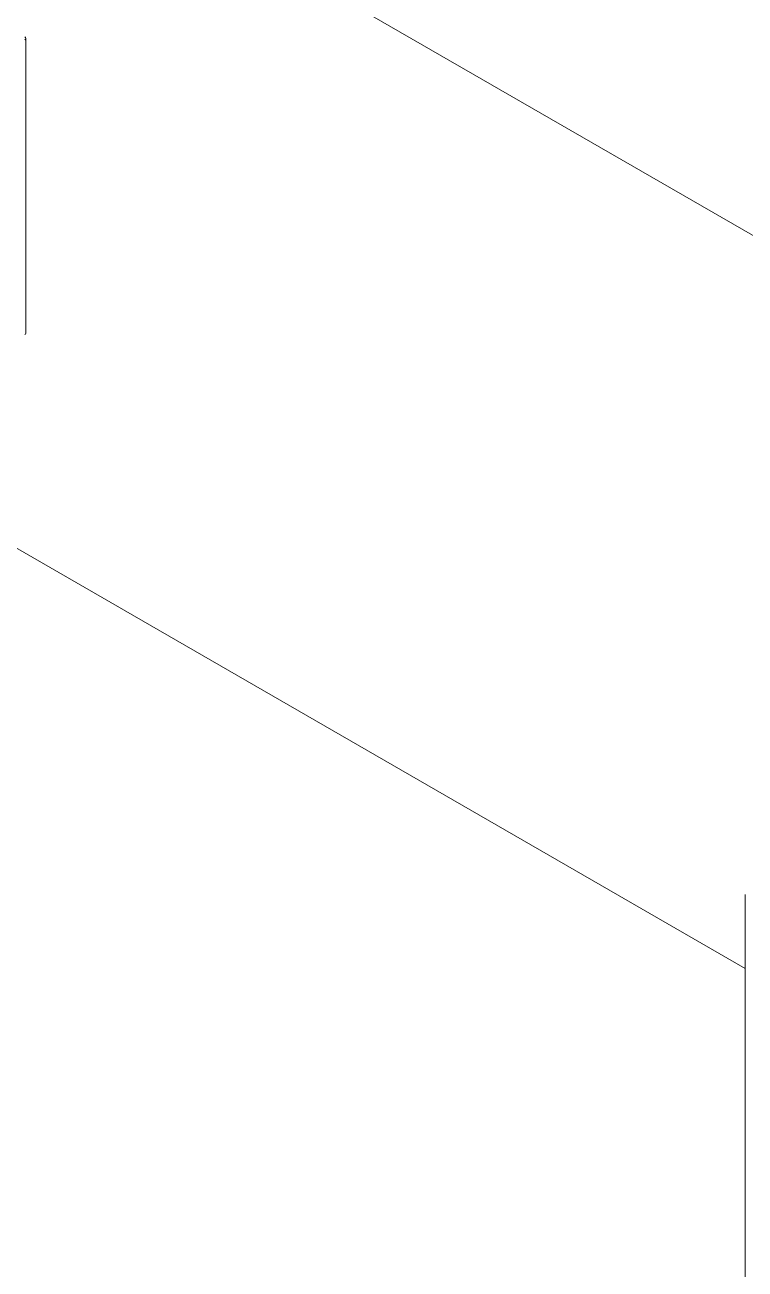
# Model space of a CAD drawing. Header units: millimetres. Extents: x 39 to 459, y 26 to 647.
# Drawn here: x 175.919 to 178.31, y 228.615 to 232.748 of the extents above; entities that cross this region are included whole.
import ezdxf

# ---------------------------------------------------------------- set-up
doc = ezdxf.new("R2010")
doc.units = ezdxf.units.MM
doc.layers.add('ANTET', color=7, linetype='Continuous')

# ---------------------------------------------------------------- blocks, each defined once
blk = doc.blocks.new('Kayıt Montajı')
at = {"color": 7, "linetype": 'Continuous', "lineweight": 15}
for p, q in [((11318.2272, 2111.7794), (11310.6465, 2116.1557)), ((11311.4923, 2113.9498), (11311.4923, 2114.9296)), ((11310.4313, 2113.8303), (11313.8797, 2111.8395)), ((11313.8797, 2112.0855), (11313.8797, 2089.7939))]:
    blk.add_line(p, q, dxfattribs=at)
for centre, radius, start, end in [((11311.487, 2114.9296), 0.00524, 290.7934, 69.2066), ((11311.4863, 2113.9504), 0.00603, 294.3729, 354.3223)]:
    blk.add_arc(centre, radius, start, end, dxfattribs=at)

msp = doc.modelspace()

# ---------------------------------------------------------------- block references
at = {"layer": 'ANTET', "color": 0}
msp.add_blockref('Kayıt Montajı', (-11135.5698, -1882.2259), dxfattribs=at)

doc.saveas('drawing.dxf')
